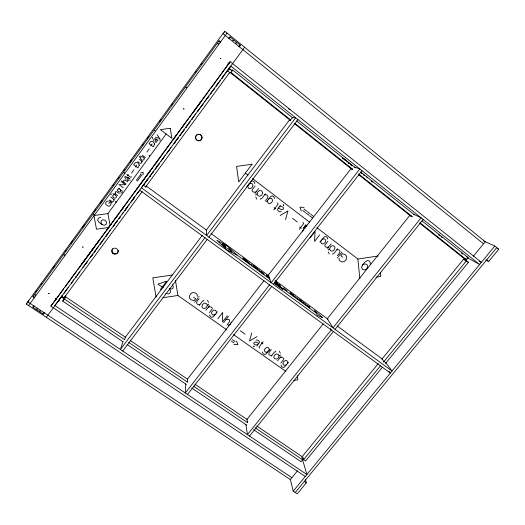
<?xml version="1.0" encoding="UTF-8"?>
<svg xmlns="http://www.w3.org/2000/svg" width="525" height="525" viewBox="0 0 525 525"><rect width="100%" height="100%" fill="white"/><g stroke="black" fill="none" stroke-linecap="round" stroke-linejoin="round"><path stroke-width="0.79" d="M113.807 199.493L113.781 200.944L113.006 201.607L111.786 201.423L109.751 199.959M141.783 161.168L141.743 162.645L140.963 163.321L139.735 163.124L137.708 161.628M143.062 174.858L143.135 172.161L140.608 173.053M187.596 381.662L187.615 381.321M187.346 381.662L187.458 379.162L264.009 280.645M185.765 384.018L185.312 392.995L269.535 284.878M216.287 313.182L216.412 311.765L215.598 310.321L214.029 310.065L212.212 311.2L211.463 313.156L212.31 314.79L213.983 315.013L215.276 314.495M247.977 185.279L247.826 186.808L248.66 188.377L250.274 188.678L252.151 187.484L252.952 185.384L252.105 183.612L250.379 183.343L249.034 183.875M267.665 200.235L267.514 201.751L268.321 203.3L269.922 203.595L271.793 202.414L272.593 200.333L271.766 198.588L270.06 198.319L268.728 198.85M269.036 350.431L269.181 349.053L268.406 347.662L266.884 347.419L265.099 348.528L264.331 350.431L265.132 352.006L266.759 352.216L268.026 351.711M287.536 363.497L287.687 362.132L286.926 360.754L285.416 360.517L283.638 361.613L282.87 363.497L283.651 365.052L285.265 365.256L286.525 364.757M320.978 240.745L320.808 242.209L321.576 243.705L323.124 243.987L324.968 242.832L325.782 240.817L325.008 239.124L323.348 238.882L322.035 239.4M370.178 264.003L370.342 262.658L369.39 261.01L367.257 260.551L364.724 262.257L362.447 265.112L361.548 267.455L362.611 269.515L364.816 269.948L366.975 268.57L367.795 266.175L366.745 264.324L364.501 263.957L362.447 265.112M203.93 300.188L203.444 301.015L202.591 301.068L199.172 305.53M208.681 304.198L208.202 305.018L207.349 305.071L206.318 303.529L204.533 303.082L202.571 304.369L201.83 306.6L202.919 308.168L204.934 308.49L206.601 307.217L207.349 305.071M255.675 195.037L256.187 194.165L257.053 194.119L258.083 195.779L259.901 196.278L261.923 194.933L262.723 192.57L261.64 190.877L259.586 190.509L257.86 191.842L257.053 194.119M260.459 199.356L260.964 198.489L261.837 198.443L265.414 193.751M152.322 138.823L152.558 137.248M275.887 351.107L275.402 351.901L274.575 351.953L271.169 356.258M280.389 354.92L279.904 355.714L279.077 355.773L278.112 354.29L276.399 353.876L274.477 355.13L273.715 357.269L274.733 358.765L276.668 359.061L278.309 357.827L279.077 355.773M209.77 314.849L209.652 315.551L210.564 316.759L211.949 317.303L213.071 316.969L217.337 311.83M328.204 250.038L328.709 249.198L329.556 249.152L330.514 250.733L332.253 251.199L334.235 249.9L335.062 247.636L334.051 246.022L332.076 245.674L330.376 246.967L329.556 249.152M332.725 254.146L333.231 253.306L334.071 253.26L337.627 248.745M254.723 183.586L254.855 182.831L253.929 181.512L252.505 180.895L251.344 181.237L246.881 186.723M274.365 198.555L274.496 197.807L273.591 196.507L272.18 195.897L271.025 196.238L266.569 201.666M262.651 352.078L262.526 352.761L263.392 353.922L264.738 354.447L265.834 354.113L270.08 349.112M281.197 365.131L281.065 365.807L281.918 366.955L283.251 367.474L284.34 367.139L288.573 362.191M327.534 239.085L327.679 238.357L326.819 237.103L325.454 236.519L324.325 236.86L319.896 242.137M228.598 325.789L228.821 324.778L230.593 324.181M251.764 332.909L249.493 340.988L257.001 336.617M285.515 219.568L287.949 210.912L280.153 215.506M224.326 32.438L224.713 31.185L485.264 241.723L473.347 256.266M124.648 339.34L125.357 337.181L202.217 235.449M122.981 341.709L120.396 349.46L204.921 237.72M280.416 205.183L277.725 209.068L277.633 210.039L279.234 211.772L281.164 211.68M256.817 346.139L259.376 342.53L259.462 341.631L257.906 340.062L256.049 340.174M305.924 224.608L303.24 228.441L303.713 230.344M131.401 176.728L130.705 177.227L126.82 174.451M128.054 177.443L127.043 179.432L127.483 180.6L128.861 180.285L128.927 178.08M156.069 139.046L155.039 141.074L155.466 142.268L156.857 141.953L156.936 139.702M228.546 63.308L228.073 63.919L228.467 64.234L210.525 88.692M228.913 63.676L230.14 61.635L481.386 262.336L479.318 261.233M92.846 249.165L93.069 248.83L87.281 256.627M227.076 71.157L227.397 70.672L229.701 72.502L145.661 186.848M229.195 68.565L232.516 70.941M184.478 124.202L181.637 128.087M144.421 183.711L144.119 184.131M111.077 224.287L111.405 223.84M81.88 264.022L99.186 240.443L96.836 243.705M139.033 186.172L139.742 185.194M154.534 165.04L154.928 164.496M196.888 107.297L200.156 102.769L193.62 111.818M148.332 173.388L150.235 170.756L147.984 173.795M146.993 180.219L147.604 179.386M123.132 341.814L62.692 301.081L64.201 299.007M125.56 337.319L65.75 296.887L64.267 298.942L124.701 339.734M297.472 470.879L290.351 479.568L26.25 303.995L224.713 31.185M35.654 291.913L36.619 290.588M40.957 284.616L41.921 283.29M53.018 268.045L54.462 266.057M65.074 251.475L66.038 250.149M70.862 243.521L72.791 240.87M82.438 227.614L84.368 224.963M94.493 211.043L95.458 209.718M100.282 203.09L102.211 200.438M112.822 185.857L113.787 184.531M118.125 178.566L119.09 177.24M123.913 170.612L124.878 169.286M130.18 161.995L131.631 160.007M142.242 145.425L143.207 144.099M147.545 138.134L148.509 136.808M159.6 121.564L161.05 119.575M171.662 104.993L172.627 103.668M195.293 72.516L196.258 71.19M201.082 64.562L202.046 63.236M83.495 226.341L84.459 225.015M28.606 305.557L227.043 33.068M122.102 209.258L123.007 208.005M138.659 191.573L138.305 192.052M127.477 175.724L128.336 174.549M33.705 305.773L32.721 307.118L43.378 314.206L44.356 312.867M228.802 38.312L229.904 36.803L240.47 45.334L239.367 46.837M135.378 166.989L136.795 165.047M150.747 145.917L152.178 143.955M108.859 203.536L109.843 202.191L111.202 203.168L110.644 205.236L109.568 206.082L108.196 206.2L105.906 204.553L105.656 203.273L106.168 202.027L107.093 201.226L108.327 201.108M33.206 307.44L34.191 306.095M229.287 38.699L230.39 37.19M131.578 173.027L133.947 169.778M146.908 152.02L149.303 148.739M108.872 227.469L96.495 229.228L93.949 215.552L107.94 213.577L166.123 133.987M90.398 252.427L92.229 249.88L90.746 251.869M106.28 230.823L109.39 226.597M115.087 218.82L115.756 217.895M121.774 209.665L123.519 207.29M158.287 159.915L160.525 156.87M174.313 138.068L176.722 134.781M61.727 296.317L64.05 297.885L65.54 295.844M136.336 180.403L137.635 178.625M138.003 178.126L139.309 176.341M139.67 175.849L140.976 174.064M137.327 181.132L138.626 179.347M138.994 178.854L140.3 177.069M140.661 176.577L141.967 174.792M42.892 313.884L43.877 312.546M238.888 46.449L239.991 44.947M305.281 476.47L50.846 306.114L230.14 61.635M140.162 184.478L142.387 181.473M142.807 180.876L145.025 177.87M145.458 177.26L147.669 174.261M56.352 298.909L63.623 288.993M64.595 287.674L76.716 271.143M77.687 269.824L196.468 107.868M197.439 106.542L209.56 90.018M137.917 192.577L138.16 192.248M144.047 184.223L144.139 184.104M46.305 317.323L244.598 47.25M58.065 301.389L62.285 295.641M64.083 293.18L68.093 287.687M71.347 283.283L73.913 279.766M75.364 277.784L76.335 276.465M77.162 275.363L79.688 271.937M82.976 267.442L86.999 261.942M90.248 257.545L92.781 254.113M94.27 252.039L95.235 250.72M96.062 249.624L98.595 246.186M100.085 244.118L101.056 242.799M101.876 241.703L104.298 238.409M105.86 236.283L108.327 232.897M109.141 231.807L110.112 230.488M113.17 226.295L114.142 224.976M114.955 223.886L117.508 220.434M118.958 218.452L119.956 217.055M122.227 213.99L123.198 212.671M124.779 210.532L127.227 207.152M128.041 206.069L129.012 204.75M130.594 202.604L133.042 199.231M134.827 196.829L133.652 198.378L134.452 197.288L134.243 197.564M136.415 194.683L138.849 191.297M143.601 184.833L146.278 181.197M146.941 180.331L147.906 179.012M149.5 176.853L151.981 173.467M152.755 172.41L153.72 171.091M155.177 169.109L159.265 163.544M160.991 161.195L165.086 155.61M166.806 153.274L170.914 147.676M174.077 143.371L178.198 137.76M179.891 135.457L184.026 129.826M185.706 127.536L189.847 121.885M191.52 119.615L195.674 113.951M197.334 111.694L202.958 104.035M204.599 101.797L208.779 96.101M210.413 93.877L214.607 88.167M216.228 85.956L220.29 80.397M221.891 78.245L226.104 72.476M226.892 71.439L230.357 66.734M62.436 295.667L61.471 296.979L64.181 298.817M75.567 277.791L76.538 276.472M86.133 263.392L87.097 262.073M91.934 255.491L92.899 254.172M94.467 252.052L95.438 250.733M100.282 244.132L101.253 242.812M106.096 236.211L107.067 234.892M113.367 226.314L114.338 224.989M116.596 221.904L117.561 220.585M119.182 218.393L120.153 217.074M124.996 210.473L127.424 207.172M132.267 200.57L133.238 199.251M138.082 192.649L139.053 191.33M143.863 184.767L144.828 183.455M146.987 180.528L147.952 179.209M149.658 176.879L150.623 175.56M152.788 172.627L153.753 171.308M155.446 168.984L157.861 165.697M158.589 164.719L159.561 163.406M162.691 159.127L163.656 157.808M168.486 151.233L169.45 149.92M174.28 143.345L175.245 142.032M177.45 139.033L178.421 137.721M180.068 135.457L181.04 134.138M183.251 131.132L184.223 129.813M185.863 127.562L186.828 126.249M189.059 123.231L190.024 121.912M191.658 119.674L192.623 118.361M197.452 111.786L198.417 110.467M202.112 105.446L203.083 104.127M207.92 97.545L208.884 96.226M210.486 94.034L211.45 92.715M213.721 89.644L214.686 88.325M216.28 86.139L217.245 84.827M222.075 78.251L223.04 76.939M227.259 71.203L229.313 68.388M64.05 297.885L142.262 191.474M62.692 301.081L65.75 296.887M290.056 120.166L230.495 72.817L232.595 69.989L292.76 117.915M151.646 168.965L152.742 167.482M116.491 216.904L117.278 215.834M132.746 199.612L134.472 197.275M150.386 175.593L150.078 176.013M155.833 163.249L156.949 161.726M112.265 222.652L113.354 221.169M146.81 180.462L147.728 179.222M136.566 189.532L137.222 188.646M81.421 264.659L85.798 258.759M88.6 254.92L89.421 253.831M62.232 295.7L54.876 305.517L306.882 474.528L301.573 456.304L256.718 425.978M229.353 72.968L229.701 72.502M160.407 289.577L166.766 281.157L157.933 284.123L163.19 287.805M122.699 351.002L207.211 239.393M208.917 237.143L297.931 119.588M255.124 185.916L252.171 189.801L252.059 190.798L253.057 191.914L255.025 192.248L256.095 191.848M254.927 193.39L258.595 188.56M265.289 201.062L267.619 198.01L267.94 196.127L266.91 194.893L264.633 194.775M50.846 306.114L56.516 298.725M194.618 302.321L198.102 297.767M198.791 296.868L199.119 296.435M199.146 298.627L196.914 301.547L196.639 303.325L197.682 304.474L199.913 304.559M273.807 209.895L278.158 204.067L277.41 202.978M283.251 205.367L283.651 204.848M205.931 310.288L209.442 305.727M209.35 312.703L212.166 309.048L212.264 308.116L211.28 307.086L209.357 306.797L208.313 307.191M124.031 206.594L124.543 205.944M217.868 318.701L222.705 312.447L222.495 321.963L227.332 315.722M223.584 322.731L228.487 316.404M299.368 229.261L303.706 223.519L302.978 222.449M226.918 325.073L229.149 322.199L229.609 320.283L228.854 319.318L225.967 319.653M151.515 174.037L151.817 173.65M232.207 70.481L232.595 69.989M187.51 394.472L271.72 286.479M273.42 284.301L362.007 170.684M310.006 238.009L315.046 231.545L314.547 241.448L319.587 235.003M230.495 72.817L230.856 72.352L290.555 119.825M327.869 241.31L324.936 245.05L324.804 246.002L325.743 247.065L327.633 247.373L328.676 246.98M327.515 248.469L331.163 243.817M253.706 346.5L254.087 346.014M263.143 341.709L258.989 347.123L259.717 348.101M337.345 255.747L339.668 252.807L340.023 251.002L339.052 249.828L336.853 249.729M337.28 257.959L337.621 257.526M338.336 256.62L341.952 252.039M271.3 349.643L269.076 352.452L268.767 354.165L269.752 355.254L271.911 355.32M277.594 360.78L281.085 356.383M280.842 363.07L283.644 359.553L283.756 358.66L282.831 357.676L280.98 357.413L279.963 357.794M323.151 323.945L246.98 419.396L247.413 422.212M249.519 436.058L333.368 331.472M335.055 329.365L423.17 219.457M378.197 363.661L302.564 456.14L303.621 459.657L305.583 460.983L382.344 367.316M381.826 359.231L463.673 259.153L468.438 262.257L385.455 363.517M302.512 459.683L303.548 458.41M465.472 260.59L467.545 258.057M419.416 223L463.608 258.129L466.436 259.691L468.142 257.611L422.054 220.907M303.621 459.657L380.395 365.892M383.506 362.092L466.508 260.722M305.445 479.627L306.351 482.777L297.255 493.815L293.219 491.144L494.793 246.035L498.75 249.237L488.631 261.522L485.717 260.019M295.24 492.483L496.775 247.636M26.25 303.995L27.871 302.197M28.882 300.668L27.812 301.849L291.893 477.691M159.895 140.503L160.112 139.302L157.185 134.813M342.825 158.301L344.026 159.095L343.035 158.281M114.056 194.67L113.006 195.333L112.731 196.494L113.643 197.774L115.178 198.266L116.248 197.564L116.445 196.258L113.433 193.797M110.775 194.565L112.173 193.889M230.869 322.389L231.63 322.081M257.742 344.61L255.754 344.925L254.461 344.485L253.778 343.534L254.008 342.536L255.754 341.939L258.7 343.396M293.862 380.408L297.839 379.785L297.334 375.808M304.953 226.236L307 225.927M125.934 176.479L124.812 176.649L125.016 177.739M279.444 206.837L281.512 206.522L282.85 207.034L283.553 208.077L283.303 209.153L281.485 209.77L278.44 208.143M375.946 277.18L380.743 276.465L380.376 272.514M140.7 156.214L139.571 156.384L139.775 157.487M316.897 227.725L357.873 259.009L378.013 256.036M162.743 297.734L177.903 295.49L226.826 329.877M172.095 275.028L152.808 277.85L156.089 297.078M233.881 344.498L237.904 344.623L236.578 341.04M304.093 207.388L299.959 207.178L301.245 211.07M58.642 301.022L58.531 300.477L58.282 300.812M100.892 217.639L99.625 217.547L98.109 218.485L97.748 220.441L99.409 222.659L102.139 224.595L104.35 225.31L106.253 224.26L106.595 222.246L105.249 220.349L102.992 219.706L101.286 220.736L101.003 222.784L102.139 224.595M119.543 188.856L117.574 189.302L117.41 190.326L118.217 191.52L119.582 192.012L120.704 191.468L120.468 189.525M110.749 196.868L114.483 199.979M120.776 193.128L122.082 192.616L122.2 190.975L118.591 188.167M309.468 307.289L306.528 305.012L309.258 306.915M165.749 293.324L168.433 293.941L170.107 292.917L170.612 291.067L169.293 288.652L171.452 289.039L172.922 288.225L173.348 286.532L172.239 284.76M302.886 302.21L305.045 303.588L306.022 305.032M274.956 281.676L277.285 283.27L278.243 284.688M155.42 137.235L159.58 138.482M263.885 273.912L260.899 271.596L263.76 273.597M349.046 163.334L349.42 163.518M351.967 165.539L351.113 164.942M257.197 268.748L259.507 270.237L260.216 271.491M354.454 167.055L359.835 168.952L271.228 282.699L268.131 275.336L351.035 168.637L352.524 169.194M130.023 178.69L126.794 176.938L125.692 177.995L125.79 179.242M158.038 140.333L154.809 138.528L153.687 139.597L153.773 140.877M290.522 293.678L293.665 294.912M483.604 240.975L494.793 246.035M497.26 248.561L498.75 249.237M413.818 214.344L421.096 217.803L332.968 327.836L327.318 318.721L409.802 215.355L411.823 216.346M277.928 284.209L275.139 282.233L277.784 283.894M275.5 281.774L277.016 282.89M237.077 255.098L227.515 250.208L216.877 240.312L226.531 245.346L237.077 255.098L269.935 279.149M301.448 301.002C303.778 304.29 295.063 296.139 301.599 300.917M303.955 227.528L305.15 228.165M466.712 256.843L468.142 257.611M467.283 257.775L479.627 264.475L230.731 65.999L228.939 68.657L230.226 69.681M255.767 267.547L256.384 268.288L253.148 265.919L256.016 267.527M465.59 260.669L468.438 262.257M297.957 298.961L295.929 297.59L294.787 296.054M280.928 288.304L282.896 289.433L280.494 287.372M251.948 265.269L249.795 263.812L248.922 262.461M363.608 174.786L363.95 175.035M304.336 481.432L306.351 482.777M33.147 296.303L34.624 297.288M34.269 297.78L32.786 296.789L219.22 40.622L220.69 41.803M128.776 342.484L187.852 382.364M193.285 386.033L247.616 422.697M255.084 427.737L302.617 459.821L301.068 461.718L253.529 429.68M127.207 344.558L186.296 384.372M191.73 388.034L246.737 425.106M55.374 298.246L56.693 299.132M130.312 340.535L187.399 379.122M194.873 384.175L247.203 419.547M288.697 108.918L290.003 109.81M342.28 157.684L352.104 165.565M280.593 286.394L279.051 284.287M232.398 339.682L235.069 341.552M231.308 341.079L233.986 342.95M253.66 346.093L254.126 346.421M233.527 334.589L285.797 371.326M261.253 342.608L262.986 343.829M193.594 297.196L195.694 298.679L194.198 300.641L190.975 299.755L189.643 298.154L189.446 296.133L190.28 294.256L191.973 292.825L193.955 292.504L195.904 293.304L197.157 294.689L197.354 296.507M240.188 330.757L245.024 334.169M109.18 200.635L112.343 202.906M119.293 193.39L116.091 191.474L115.395 192.111L115.5 194.047M114.483 193.312L117.672 195.615M123.355 187.825L118.958 184.629L125.58 184.787L121.177 181.584M139.637 190.076L390.337 373.045L388.959 371.162M127.706 181.867L125.678 180.383L124.333 180.082L123.67 180.58L123.926 182.49M121.643 180.823L126.098 184.072M278.604 284.209L280.022 285.246M245.582 260.288L247.406 261.955C242.576 259.33 240.417 255.124 247.111 261.037M283.316 287.989L287.214 290.85M225.678 246.022L222.587 243.757L222.134 244.086L226.177 247.36L224.103 246.337L222.134 244.578M276.721 283.815L277.108 284.097M274.536 282.516L315.932 312.821M232.037 251.718L227.384 248.305L230.606 249.631L231.007 251.383M275.041 283.559L277.233 285.167M277.843 285.613L280.035 287.214M275.198 283.927L277.403 285.534M278.007 285.981L280.206 287.588M129.957 180.534L130.298 180.784M206.377 230.081L146.258 186.021L145.727 186.762L146.048 187.149L143.338 185.168L141.343 187.747L392.017 371.004L385.973 362.887L383.69 361.213L382.115 358.877L337.188 325.953M211.004 233.474L269.181 276.111M275.087 280.442L327.941 319.174M142.288 155.229L145.451 157.572M139.355 159.37L142.459 161.667M344.584 159.488L345.004 159.797M344.702 159.698L345.319 160.066M344.512 159.639L344.859 159.902M362.027 173.552L361.476 173.171L361.725 173.427M292.451 218.321L297.34 222.036M342.713 257.217L340.732 255.708L342.287 253.739L345.391 254.658L346.612 256.272L346.703 258.307L345.804 260.19L344.085 261.614L342.142 261.929L340.279 261.122L339.117 259.724L339.006 257.893M273.984 207.585L275.783 208.95M299.552 226.99L301.324 228.329M245.359 173.119L247.964 175.101M252.512 178.579L309.743 222.265M283.211 204.927L283.697 205.295M302.8 210.545L305.491 212.605M306.239 213.176L308.923 215.23M309.665 215.801L312.342 217.849M303.949 209.062L306.639 211.122M307.387 211.693L310.072 213.754M310.813 214.318L313.491 216.372M295.05 123.401L352.82 169.339M358.595 173.933L412.519 216.812M420.223 222.935L466.436 259.691M294.538 123.729L352.177 169.549M358.582 174.635L411.298 216.543M463.673 259.153L464.947 260.164M227.922 62.81L229.169 63.807M296.599 120.973L355.484 167.882M360.609 171.957L414.376 214.784M360.833 172.522L362.079 173.512M363.326 174.503L364.573 175.501M348.298 162.691L348.705 163.019M350.674 164.804L351.953 165.828M371.162 181.125L372.442 182.142M438.395 234.655L439.674 235.679M440.954 236.696L442.24 237.72M461.449 253.011L462.728 254.034M229.058 68.48L231.761 70.606M486.649 259.934L488.631 261.522M218.82 41.173L220.29 42.348M222.954 33.593L483.551 243.817M348.37 162.678L348.817 163.058M253.687 265.486L255.111 266.674M289.951 292.189L294.551 296.632M269.725 278.184L266.457 274.995L267.087 276.517M366.338 176.689L367.48 177.817M297.616 297.931L298.095 299.224M307.263 306.141L309.743 307.932L309.035 306.528M251.928 264.462L252.02 265.486M261.411 272.573L263.983 274.431L263.629 273.269M330.481 328.63L331.275 329.943L247.413 434.648L245.917 424.554M302.669 301.809L303.358 303.076M207.48 300.307L208.53 302.361M279.313 351.199L280.284 353.161M255.8 196.993L256.843 199.185M328.283 251.908L329.234 254.002M257.073 268.406L257.467 269.469M248.03 261.791L248.358 262.808M290.279 479.259L293.219 491.144M58.885 300.234L59.082 301.192M107.94 213.577L110.132 225.638M175.422 280.278L177.903 295.49M247.682 421.877L247.741 422.271M302.42 230.678L302.564 231.807M357.873 259.009L359.861 278.775M118.309 250.202A3.176 3.038 19.4 0 1 114.516 253.614A3.176 3.038 19.4 0 1 112.612 248.83M144.211 158.222L144.001 159.554L142.925 160.263L141.382 159.757L140.477 158.452L140.766 157.27L141.829 156.594L143.312 157.106L144.211 158.222M34.998 294.873L35.457 295.037L34.998 294.873M36.816 308.917L37.275 309.081L36.816 308.917M39.821 310.912L40.281 311.076L39.821 310.912M48.681 293.357L49.14 293.521L48.681 293.357M64.096 254.894L64.555 255.065L64.096 254.894M82.582 246.973L83.035 247.144L82.582 246.973M93.726 214.193L94.185 214.371L93.726 214.193M115.559 201.843L116.018 202.027L115.559 201.843M123.9 172.745L124.359 172.928L123.9 172.745M154.626 130.528L155.059 130.778L154.658 130.476M149.205 155.8L149.632 156.043L149.238 155.748M185.929 87.531L186.395 87.728L185.929 87.531M183.54 108.819L184.006 109.01L183.54 108.819M139.355 165.112L137.917 167.888L133.639 164.738L135.371 162.684L136.48 162.343L138.023 162.973L139.355 165.112M154.744 144.034L153.287 146.836L149.015 143.64L150.76 141.573L151.876 141.225L153.418 141.868L154.744 144.034M217.823 43.719L218.288 43.923L217.823 43.719M220.329 58.478L220.789 58.675L220.329 58.478M232.923 40.523L233.382 40.727L232.923 40.523M235.902 42.925L236.335 43.188L235.935 42.873M55.952 298.64L55.414 299.375L55.972 298.646M252.046 164.253L238.698 181.945L236.572 166.405L252.046 164.253M289.59 119.798L206.312 230.029L206.62 235.469L295.654 117.777L292.353 117.593L290.325 120.271L290.496 119.871L289.59 119.798M170.284 128.284L160.361 129.629L171.859 138.324L170.284 128.284M322.547 317.664L317.369 315.289L314.534 310.413L322.547 317.664M195.615 137.051A3.255 3.189 64 0 0 200.077 140.464A3.255 3.189 64 0 0 200.707 134.892A3.255 3.189 64 0 0 195.615 137.051M195.602 137.15A3.268 3.203 64 0 0 200.084 140.575A3.268 3.203 64 0 0 200.707 134.977A3.268 3.203 64 0 0 195.602 137.15M112.442 253.089A3.189 3.052 19.4 0 0 117.849 252.315A3.189 3.052 19.4 0 0 114.325 248.154A3.189 3.052 19.4 0 0 112.442 253.089"/></g></svg>
